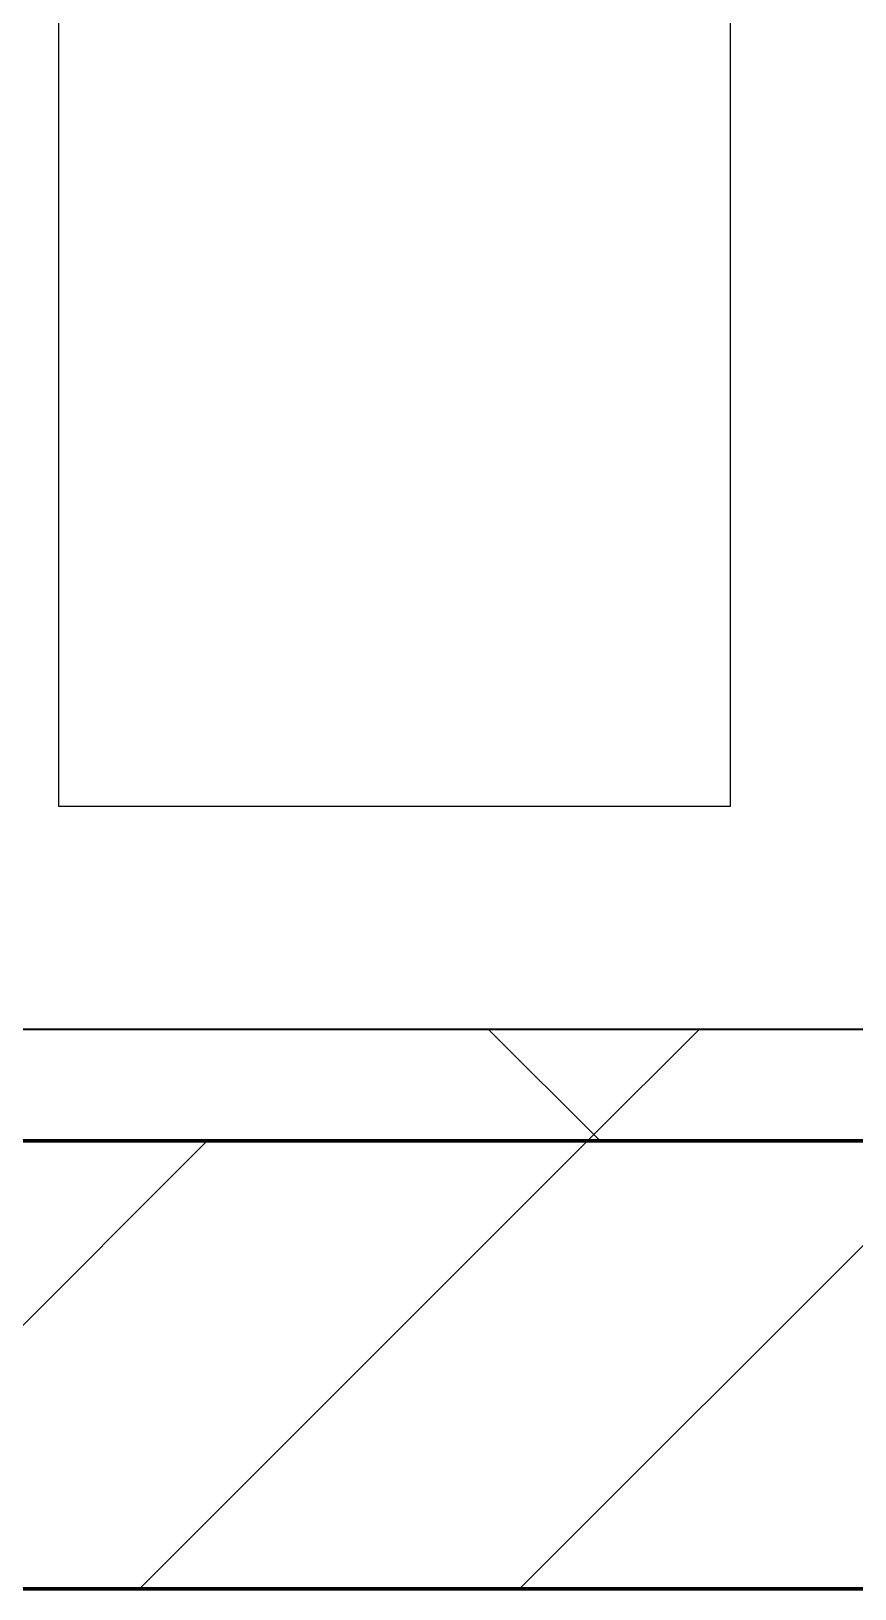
# Model space of a CAD drawing. Header units: millimetres. Extents: x -853432 to -773672, y -18171 to 22484.
# Drawn here: x -825445 to -825077, y -4021 to -3325 of the extents above; entities that cross this region are included whole.
import ezdxf
from ezdxf.xclip import XClip

# ---------------------------------------------------------------- set-up
doc = ezdxf.new("R2010")
doc.units = ezdxf.units.MM
doc.header["$XCLIPFRAME"] = 0
doc.layers.add('000 - WIPEOUT', color=250, linetype='Continuous')
doc.layers.add('A11_ALU.SOLID SHEET', color=2, linetype='Continuous')
for name, color, linetype, lineweight in [('A-GLAZ-CURT', 2, 'Continuous', 9), ('A-WALL', 5, 'Continuous', 35), ('A-WALL-FNSH', 2, 'Continuous', 35), ('A-WALL-PATT', 1, 'Continuous', 35)]:
    doc.layers.add(name, color=color, linetype=linetype, lineweight=lineweight)

# ---------------------------------------------------------------- blocks, each defined once
blk = doc.blocks.new('PPLS-PP19_Custom Tile Pattern - Custom Tile Pattern-V102-4251-01 ENLARGED CONCOURSE LEVEL - REFLECTED CEILING PLAN - SHEET 2')
at = {"layer": 'A-GLAZ-CURT'}
for p, q in [((299.61, 0), (-300, 0)), ((-102.37, 0), (299.61, 0)), ((230.06, 0), (299.62, 0)), ((-300, -50), (299.61, -50)), ((299.61, -50), (-300, -50))]:
    blk.add_line(p, q, dxfattribs=at)
for points, knots in [([(299.61, 0), (286.27, 0), (254.09, 0), (207.11, 0), (177.41, 0), (159.34, 0), (158.33, 0), (158.3, 0)], [-284.865363, -284.865363, -284.865363, -284.865363, -244.693688, -187.987675, -143.776725, -129.632772, -123.352749, -123.352749, -123.352749, -123.352749]), ([(247.1, 0), (246.76, 0), (245.04, 0), (238.34, 0), (226.56, 0), (221.1, 0), (200.27, 0), (182.99, 0), (174.27, 0), (169.67, 0), (168.99, 0)], [-9649.085549, -9649.085549, -9649.085549, -9649.085549, -9581.591397, -9406.094246, -9221.510254, -9016.44624, -8717.832359, -8253.978395, -8152.463617, -8069.855175, -8069.855175, -8069.855175, -8069.855175]), ([(171.51, 0), (176.48, 0), (193.23, 0), (201.73, 0), (208.81, 0), (213.9, 0), (241.96, 0), (266.73, 0), (281.71, 0), (291.71, 0), (296.52, 0), (297.86, 0), (298.09, 0)], [-7971.819559, -7971.819559, -7971.819559, -7971.819559, -7784.112253, -7606.717214, -7289.299508, -7042.621073, -6582.165592, -6068.460911, -5766.029927, -5566.724884, -5280.360606, -5199.253518, -5199.253518, -5199.253518, -5199.253518]), ([(299.61, 0), (287.96, 0), (261.87, 0), (230.43, 0), (219.94, 0), (219.02, 0)], [-12522.053311, -12522.053311, -12522.053311, -12522.053311, -11905.454923, -11162.864862, -10856.732305, -10856.732305, -10856.732305, -10856.732305]), ([(219.9, 0), (220.86, 0), (227.84, 0), (242.06, 0), (246.54, 0), (246.96, 0)], [-10670.940496, -10670.940496, -10670.940496, -10670.940496, -10511.382485, -9925.173265, -9834.877357, -9834.877357, -9834.877357, -9834.877357]), ([(284.76, 0), (284.76, 0), (285.09, 0), (287.47, 0), (293.46, 0), (297.5, 0), (299.62, 0)], [-4110.630118, -4110.630118, -4110.630118, -4110.630118, -4053.389046, -3959.664717, -3862.421465, -3753.521617, -3753.521617, -3753.521617, -3753.521617]), ([(297.38, 0), (295.84, 0), (291.62, 0), (285.38, 0), (284.87, 0)], [-4803.172655, -4803.172655, -4803.172655, -4803.172655, -4358.271401, -4143.037883, -4143.037883, -4143.037883, -4143.037883])]:
    blk.add_open_spline(points, degree=3, knots=knots, dxfattribs=at)
blk = doc.blocks.new('PPLS-PP19_Custom Tile Pattern - Custom Tile Pattern-V103-4251-01 ENLARGED CONCOURSE LEVEL - REFLECTED CEILING PLAN - SHEET 2')
at = {"layer": 'A-GLAZ-CURT'}
for p, q in [((-300, 0), (300, 0)), ((300, 0), (-300, 0)), ((-293.07, 0), (-275.75, 0)), ((-275.75, 0), (-293.07, 0)), ((-222.32, 0), (-205, 0)), ((-205, 0), (-222.32, 0)), ((-300, -50), (300, -50)), ((300, -50), (-300, -50))]:
    blk.add_line(p, q, dxfattribs=at)
at = {"layer": 'A-GLAZ-CURT', "flags": 128}
for points in [[(-300, 0), (-291.56, 0), (-283.3, 0), (-275.2, 0), (-267.26, 0), (-259.45, 0), (-251.77, 0), (-244.2, 0), (-236.74, 0), (-229.36, 0), (-222.06, 0), (-214.83, 0), (-207.71, 0), (-200.76, 0), (-194.02, 0), (-187.54, 0), (-181.38, 0), (-175.58, 0), (-170.25, 0), (-165.64, 0), (-162.44, 0)], [(-125.17, 0), (-128.55, 0), (-134.16, 0), (-140.03, 0), (-145.5, 0), (-150.63, 0), (-155.53, 0), (-160.27, 0), (-164.95, 0), (-169.65, 0), (-174.47, 0), (-179.49, 0), (-184.81, 0), (-190.44, 0), (-196.37, 0), (-202.58, 0), (-209.04, 0), (-215.73, 0), (-222.63, 0), (-229.72, 0), (-236.97, 0), (-244.39, 0), (-251.96, 0), (-259.67, 0), (-267.51, 0), (-275.48, 0), (-283.55, 0), (-291.73, 0), (-300, 0)], [(-162.01, 0), (-159.53, 0), (-157.46, 0), (-154.52, 0), (-149.42, 0), (-141.84, 0), (-132.81, 0), (-126.08, 0)]]:
    blk.add_lwpolyline(points, dxfattribs=at)
at = {"layer": 'A-GLAZ-CURT'}
for points, knots in [([(-300, 0), (-284.65, 0), (-236.57, 0), (-174.61, 0), (-129.95, 0), (-110.8, 0), (-99.5, 0), (-91.46, 0)], [-5323.127839, -5323.127839, -5323.127839, -5323.127839, -4502.809032, -2700.551212, -1002.059161, -460.363443, 0, 0, 0, 0]), ([(-163.62, 0), (-179.19, 0), (-215.5, 0), (-262.56, 0), (-294.48, 0), (-300, 0)], [-16345.600353, -16345.600353, -16345.600353, -16345.600353, -15131.813646, -13729.592194, -13439.944408, -13439.944408, -13439.944408, -13439.944408]), ([(-137.88, 0), (-140.56, 0), (-147.66, 0), (-147.69, 0), (-158.72, 0), (-174.02, 0), (-185.59, 0), (-209.77, 0), (-232.01, 0), (-255.22, 0), (-262.59, 0), (-264.9, 0), (-265.4, 0)], [-3187.727384, -3187.727384, -3187.727384, -3187.727384, -2919.378265, -2477.344047, -2237.412286, -2029.680487, -1755.085331, -1400.429864, -858.079193, -543.655514, -208.940337, 0, 0, 0, 0]), ([(-258.6, 0), (-257.91, 0), (-254.26, 0), (-241.25, 0), (-225.99, 0), (-213.1, 0), (-200.2, 0), (-185.8, 0), (-173.72, 0), (-164.38, 0), (-163.35, 0)], [-5722.54675, -5722.54675, -5722.54675, -5722.54675, -5657.471696, -5413.335975, -5017.494783, -4832.723979, -4666.091899, -4349.945572, -4000.813434, -3955.854465, -3955.854465, -3955.854465, -3955.854465]), ([(-162.55, 0), (-167.85, 0), (-179.14, 0), (-199.46, 0), (-216.65, 0), (-231.26, 0), (-233.46, 0), (-234, 0)], [-2048.735886, -2048.735886, -2048.735886, -2048.735886, -1763.376603, -1422.553702, -978.033455, -846.069444, -682.911962, -682.911962, -682.911962, -682.911962]), ([(-233.49, 0), (-233.44, 0), (-232.38, 0), (-230.74, 0), (-225.3, 0), (-223.63, 0)], [-455.274641, -455.274641, -455.274641, -455.274641, -440.605512, -119.536984, 0, 0, 0, 0]), ([(-223.63, 0), (-219.39, 0), (-206.17, 0), (-188.58, 0), (-172.91, 0), (-165.54, 0), (-163.36, 0)], [-5463.295695, -5463.295695, -5463.295695, -5463.295695, -5161.076232, -4739.070012, -4465.409639, -4350.402127, -4350.402127, -4350.402127, -4350.402127]), ([(-94.06, 0), (-105.72, 0), (-127.34, 0), (-152.78, 0), (-162.5, 0)], [-18476.414712, -18476.414712, -18476.414712, -18476.414712, -17136.203329, -16375.007593, -16375.007593, -16375.007593, -16375.007593]), ([(-162.5, 0), (-158.99, 0), (-149.69, 0), (-136.84, 0), (-127.33, 0), (-124.19, 0), (-123.43, 0), (-123.28, 0)], [-4335.164469, -4335.164469, -4335.164469, -4335.164469, -4149.119819, -3839.893365, -3647.167523, -3488.92562, -3439.852845, -3439.852845, -3439.852845, -3439.852845]), ([(-133.82, 0), (-135.51, 0), (-137.8, 0), (-149.31, 0), (-156.46, 0), (-161.31, 0), (-162.5, 0)], [-2731.647847, -2731.647847, -2731.647847, -2731.647847, -2418.507304, -2308.929706, -2113.765672, -2049.629183, -2049.629183, -2049.629183, -2049.629183]), ([(-152.35, 0), (-151.03, 0), (-147.71, 0), (-143.57, 0), (-138.62, 0)], [-3494.978217, -3494.978217, -3494.978217, -3494.978217, -3371.022232, -3227.460399, -3227.460399, -3227.460399, -3227.460399]), ([(-118.78, 0), (-121.86, 0), (-126.28, 0), (-136.96, 0), (-147.46, 0), (-150.03, 0), (-150.57, 0)], [-5938.474035, -5938.474035, -5938.474035, -5938.474035, -5700.061948, -5508.838257, -5298.784692, -5196.16478, -5196.16478, -5196.16478, -5196.16478]), ([(-150.34, 0), (-150.07, 0), (-147.75, 0), (-142.6, 0), (-127.26, 0), (-107.3, 0), (-90.42, 0), (-75.26, 0), (-68.41, 0), (-65.12, 0), (-63.63, 0)], [-4948.728362, -4948.728362, -4948.728362, -4948.728362, -4883.323924, -4440.880425, -4054.690705, -3793.097032, -3402.597032, -3144.956779, -3050.982048, -2969.237017, -2969.237017, -2969.237017, -2969.237017]), ([(-26.75, 0), (-27.82, 0), (-36.18, 0), (-53.55, 0), (-78.2, 0), (-110.94, 0), (-130.52, 0), (-147.74, 0), (-149.07, 0)], [-8718.362214, -8718.362214, -8718.362214, -8718.362214, -8532.293389, -8073.216054, -7508.296369, -7004.680444, -6449.282163, -6277.220794, -6277.220794, -6277.220794, -6277.220794]), ([(-148.23, 0), (-146.94, 0), (-140.15, 0), (-137.28, 0), (-133.93, 0), (-128.78, 0), (-126.5, 0)], [-6162.058746, -6162.058746, -6162.058746, -6162.058746, -6017.569127, -5560.701257, -5364.112219, -5231.017328, -5231.017328, -5231.017328, -5231.017328]), ([(-93.56, 0), (-96.41, 0), (-106.95, 0), (-122.65, 0), (-139.03, 0), (-146.11, 0), (-146.95, 0)], [-1537.915628, -1537.915628, -1537.915628, -1537.915628, -1374.161226, -945.742622, -741.901385, -489.130243, -489.130243, -489.130243, -489.130243]), ([(-146.69, 0), (-146.59, 0), (-145.49, 0), (-135.69, 0), (-128.29, 0), (-125.15, 0)], [-420.34245, -420.34245, -420.34245, -420.34245, -406.956646, -290.263673, 0, 0, 0, 0]), ([(-127.41, 0), (-131.63, 0), (-133.16, 0), (-134.09, 0), (-134.15, 0)], [-8540.990293, -8540.990293, -8540.990293, -8540.990293, -8266.114998, -8246.473386, -8246.473386, -8246.473386, -8246.473386]), ([(-134.15, 0), (-133.32, 0), (-130.31, 0), (-117.33, 0), (-92.04, 0), (-74.02, 0), (-62.74, 0), (-60.36, 0), (-59.97, 0)], [-7657.439573, -7657.439573, -7657.439573, -7657.439573, -7293.749979, -6839.55839, -6236.997189, -5713.340575, -5140.470607, -5006.787413, -5006.787413, -5006.787413, -5006.787413]), ([(-120.13, 0), (-120.14, 0), (-120.24, 0), (-121.3, 0), (-129.25, 0), (-133.82, 0)], [-2933.992132, -2933.992132, -2933.992132, -2933.992132, -2920.575025, -2840.280255, -2731.647847, -2731.647847, -2731.647847, -2731.647847]), ([(-113.43, 0), (-113.44, 0), (-113.96, 0), (-119.73, 0), (-125.43, 0), (-127.03, 0), (-127.41, 0)], [-328.499627, -328.499627, -328.499627, -328.499627, -282.672656, -98.539552, -24.539552, 0, 0, 0, 0]), ([(-126.5, 0), (-122.44, 0), (-108.71, 0), (-86.68, 0), (-63.44, 0), (-54.4, 0), (-48.53, 0), (-30.79, 0), (-18.03, 0), (8.61, 0), (15.02, 0), (22.91, 0), (31, 0), (39.04, 0), (51.19, 0), (58.74, 0), (61.34, 0), (61.45, 0)], [-5231.017328, -5231.017328, -5231.017328, -5231.017328, -4994.692869, -4542.524482, -4008.285538, -3689.699207, -3546.54457, -3315.260113, -2864.387349, -2439.246196, -2084.094819, -1956.422387, -1818.904206, -1645.594513, -1443.202566, -1228.752106, -1120.932285, -1120.932285, -1120.932285, -1120.932285]), ([(-125.15, 0), (-124.93, 0), (-121.96, 0), (-113.01, 0), (-98.9, 0), (-85.29, 0), (-71.67, 0), (-65.93, 0), (-65.07, 0)], [-3362.7396, -3362.7396, -3362.7396, -3362.7396, -3342.215224, -3074.362186, -2902.289527, -2605.247022, -2322.099534, -2241.8264, -2241.8264, -2241.8264, -2241.8264]), ([(-122.08, 0), (-122.01, 0), (-121.69, 0), (-121.2, 0), (-120.88, 0)], [-3136.336417, -3136.336417, -3136.336417, -3136.336417, -3110.304437, -3035.164275, -3035.164275, -3035.164275, -3035.164275]), ([(-36.33, 0), (-36.43, 0), (-37.27, 0), (-45.02, 0), (-46.13, 0), (-60.59, 0), (-81.23, 0), (-99.51, 0), (-114.02, 0), (-117.28, 0), (-118.78, 0)], [-1855.773136, -1855.773136, -1855.773136, -1855.773136, -1810.870157, -1672.078046, -1405.135169, -1060.00838, -740.068933, -229.489605, -116.330425, 0, 0, 0, 0]), ([(-117.74, 0), (-117.19, 0), (-114.78, 0), (-113.43, 0), (-113.43, 0)], [-821.249067, -821.249067, -821.249067, -821.249067, -394.672656, -330.879064, -330.879064, -330.879064, -330.879064]), ([(-36.62, 0), (-36.62, 0), (-40.35, 0), (-44.32, 0), (-58.97, 0), (-85.2, 0), (-107.61, 0), (-116.56, 0), (-117.56, 0)], [-4069.478503, -4069.478503, -4069.478503, -4069.478503, -3858.647035, -3538.256648, -2842.901703, -2193.204658, -1433.981041, -985.49888, -985.49888, -985.49888, -985.49888]), ([(-115.82, 0), (-114.96, 0), (-110.41, 0), (-96.78, 0), (-71.33, 0), (-42.53, 0), (-12.78, 0), (4.23, 0), (9.64, 0), (10.14, 0), (10.18, 0)], [-5724.064692, -5724.064692, -5724.064692, -5724.064692, -5430.283136, -5103.229623, -4799.173296, -4065.652676, -3589.737505, -3285.047089, -3066.359526, -3044.715262, -3044.715262, -3044.715262, -3044.715262]), ([(-93.56, 0), (-94.51, 0), (-100.88, 0), (-112.01, 0), (-114.94, 0), (-115.63, 0)], [-839.73089, -839.73089, -839.73089, -839.73089, -789.402658, -501.969187, -243.577221, -243.577221, -243.577221, -243.577221]), ([(-72.93, 0), (-75.51, 0), (-82.05, 0), (-89.75, 0), (-93.55, 0)], [-19442.345229, -19442.345229, -19442.345229, -19442.345229, -18935.241197, -18495.888122, -18495.888122, -18495.888122, -18495.888122]), ([(-24.63, 0), (-25.2, 0), (-30.45, 0), (-40, 0), (-56.24, 0), (-74.37, 0), (-86.11, 0), (-92.84, 0)], [-2166.058357, -2166.058357, -2166.058357, -2166.058357, -2125.455881, -1792.521578, -1466.981642, -1208.454564, -852.520273, -852.520273, -852.520273, -852.520273]), ([(-91.46, 0), (-90.09, 0), (-84.7, 0), (-77.43, 0), (-72.73, 0), (-72.64, 0), (-72.64, 0)], [-19832.387487, -19832.387487, -19832.387487, -19832.387487, -19753.885894, -19541.04734, -19478.625389, -19471.062469, -19471.062469, -19471.062469, -19471.062469]), ([(-63.96, 0), (-64.13, 0), (-72.5, 0), (-80.63, 0), (-86.16, 0)], [-2171.769325, -2171.769325, -2171.769325, -2171.769325, -2007.031671, -1681.3698, -1681.3698, -1681.3698, -1681.3698]), ([(-29.03, 0), (-33.97, 0), (-43.74, 0), (-56.37, 0), (-71.66, 0), (-77.83, 0), (-82.66, 0), (-83.28, 0), (-83.28, 0)], [-2680.714891, -2680.714891, -2680.714891, -2680.714891, -2413.671296, -2161.752162, -2006.592567, -1646.621388, -1424.436217, -1393.971743, -1393.971743, -1393.971743, -1393.971743]), ([(-83.28, 0), (-83.28, 0), (-82.91, 0), (-76.14, 0), (-62.97, 0), (-48.14, 0), (-36.49, 0), (-33.57, 0), (-29.94, 0), (-28.57, 0)], [-1393.4169, -1393.4169, -1393.4169, -1393.4169, -1353.722004, -1274.333717, -1073.56893, -651.549973, -296.515819, -83.513472, 0, 0, 0, 0]), ([(-66.39, 0), (-66.39, 0), (-63.63, 0), (-53.63, 0), (-34.42, 0), (-29.82, 0), (-29.19, 0)], [-2493.31794, -2493.31794, -2493.31794, -2493.31794, -2315.303971, -1809.437387, -963.711516, -666.19313, -666.19313, -666.19313, -666.19313]), ([(-25.01, 0), (-34.4, 0), (-51.07, 0), (-65.77, 0), (-66.37, 0), (-66.38, 0)], [-3497.513932, -3497.513932, -3497.513932, -3497.513932, -2981.410125, -2542.574734, -2498.224237, -2498.224237, -2498.224237, -2498.224237]), ([(-63.63, 0), (-61.49, 0), (-57.39, 0), (-54.49, 0), (-45.2, 0), (-40.79, 0), (-40.46, 0), (-40.44, 0)], [-2969.237017, -2969.237017, -2969.237017, -2969.237017, -2851.217951, -2734.127174, -2474.780881, -2410.990208, -2350.645972, -2350.645972, -2350.645972, -2350.645972]), ([(-58.83, 0), (-58.37, 0), (-57.29, 0), (-54.23, 0), (-46.33, 0), (-42.62, 0), (-41.76, 0)], [-4859.52896, -4859.52896, -4859.52896, -4859.52896, -4680.891996, -4469.85053, -4321.566175, -4270.495146, -4270.495146, -4270.495146, -4270.495146]), ([(-51.83, 0), (-51.83, 0), (-51.78, 0), (-47.4, 0), (-46.01, 0), (-40.22, 0), (-36.78, 0)], [-632.814994, -632.814994, -632.814994, -632.814994, -627.965721, -508.377888, -260.442412, 0, 0, 0, 0]), ([(76.63, 0), (74.8, 0), (67.65, 0), (53.52, 0), (37, 0), (24.07, 0), (12.82, 0), (-2.9, 0), (-20.62, 0), (-32.81, 0), (-44.85, 0), (-51.43, 0), (-51.79, 0)], [-3095.572228, -3095.572228, -3095.572228, -3095.572228, -2950.589685, -2634.532728, -2313.748533, -2106.613311, -1925.670641, -1617.263037, -1290.787923, -1039.307308, -819.71621, -644.910881, -644.910881, -644.910881, -644.910881]), ([(-41.76, 0), (-39.9, 0), (-37.72, 0), (-36.92, 0), (-36.77, 0)], [-4270.495146, -4270.495146, -4270.495146, -4270.495146, -4161.040818, -4106.245333, -4106.245333, -4106.245333, -4106.245333]), ([(-36.29, 0), (-36.29, 0), (-34.66, 0), (-28.88, 0), (-26.95, 0), (-26.54, 0)], [-9150.272121, -9150.272121, -9150.272121, -9150.272121, -9057.163041, -8919.836787, -8834.607043, -8834.607043, -8834.607043, -8834.607043]), ([(-33.34, 0), (-33.34, 0), (-32.93, 0), (-31.16, 0), (-30.52, 0)], [-2415.024266, -2415.024266, -2415.024266, -2415.024266, -2357.633367, -2323.618664, -2323.618664, -2323.618664, -2323.618664]), ([(44.31, 0), (43.47, 0), (36.91, 0), (24.74, 0), (2.64, 0), (-17.84, 0), (-30.57, 0), (-31.82, 0), (-32, 0)], [-4146.091862, -4146.091862, -4146.091862, -4146.091862, -4098.545751, -3766.694881, -3333.063701, -2994.501669, -2698.150104, -2614.070998, -2614.070998, -2614.070998, -2614.070998]), ([(-30.76, 0), (-30.73, 0), (-29.99, 0), (-23.47, 0), (-15.75, 0), (-15.19, 0)], [-54176.191683, -54176.191683, -54176.191683, -54176.191683, -54157.274271, -53749.15266, -53717.791567, -53717.791567, -53717.791567, -53717.791567]), ([(-25.57, 0), (-26.05, 0), (-27.88, 0), (-29.52, 0), (-30.21, 0)], [-54519.99177, -54519.99177, -54519.99177, -54519.99177, -54461.685999, -54290.791712, -54290.791712, -54290.791712, -54290.791712]), ([(-28.98, 0), (-28.66, 0), (-27.39, 0), (-24.45, 0), (-22.56, 0)], [-166.548282, -166.548282, -166.548282, -166.548282, -102.06493, 0, 0, 0, 0]), ([(-28.57, 0), (-26.93, 0), (-20.29, 0), (-11.45, 0), (2.08, 0), (13.15, 0), (21.24, 0), (24.62, 0), (24.72, 0), (24.72, 0)], [-5361.429781, -5361.429781, -5361.429781, -5361.429781, -5261.36855, -5050.479954, -4785.90057, -4596.498881, -4445.288762, -4384.376941, -4376.041937, -4376.041937, -4376.041937, -4376.041937]), ([(-24.63, 0), (-23.76, 0), (-14.47, 0), (7.53, 0), (31.09, 0), (44.33, 0)], [-5917.04049, -5917.04049, -5917.04049, -5917.04049, -5862.463379, -5340.621928, -4648.024761, -4648.024761, -4648.024761, -4648.024761]), ([(31.18, 0), (25.97, 0), (11.99, 0), (-6.93, 0), (-20.24, 0), (-24.62, 0)], [-4496.803627, -4496.803627, -4496.803627, -4496.803627, -4222.080604, -3745.412743, -3504.753833, -3504.753833, -3504.753833, -3504.753833]), ([(-13, 0), (-14.35, 0), (-17.25, 0), (-22.72, 0), (-24.62, 0)], [-55207.591944, -55207.591944, -55207.591944, -55207.591944, -54789.006179, -54558.83838, -54558.83838, -54558.83838, -54558.83838]), ([(-24.62, 0), (-23.51, 0), (-15.41, 0), (5.99, 0), (22.06, 0), (37.44, 0), (45.92, 0), (57.76, 0), (64.47, 0), (72.74, 0), (75.22, 0), (76.03, 0), (76.21, 0)], [-2210.055434, -2210.055434, -2210.055434, -2210.055434, -2142.497158, -1716.209403, -1206.526904, -1089.329421, -901.315459, -753.071572, -495.328968, -421.953223, -334.951786, -290.452333, -290.452333, -290.452333, -290.452333]), ([(30.82, 0), (29.27, 0), (20.14, 0), (3.54, 0), (-12.61, 0), (-23.37, 0), (-23.57, 0)], [-10462.034656, -10462.034656, -10462.034656, -10462.034656, -10363.088938, -9884.23066, -9424.652049, -9415.831191, -9415.831191, -9415.831191, -9415.831191]), ([(8.33, 0), (8.19, 0), (7.18, 0), (0.32, 0), (-12.23, 0), (-21.32, 0), (-23.56, 0)], [-3574.286521, -3574.286521, -3574.286521, -3574.286521, -3526.962355, -3285.499107, -2903.012179, -2780.000627, -2780.000627, -2780.000627, -2780.000627]), ([(9.32, 0), (9.08, 0), (7.65, 0), (2.57, 0), (-10.92, 0), (-18.86, 0), (-23.51, 0)], [-2922.926651, -2922.926651, -2922.926651, -2922.926651, -2882.788014, -2720.818881, -2518.50168, -2192.194988, -2192.194988, -2192.194988, -2192.194988]), ([(-22.56, 0), (-20.27, 0), (-17.03, 0), (-11.36, 0), (-7.66, 0), (-6.6, 0), (-6.44, 0)], [-56468.192263, -56468.192263, -56468.192263, -56468.192263, -56344.022017, -56303.229861, -56166.290093, -56124.392176, -56124.392176, -56124.392176, -56124.392176]), ([(-15.19, 0), (-13.07, 0), (7.48, 0), (42.82, 0), (88.72, 0), (120.63, 0), (138.28, 0), (138.53, 0)], [-461.142613, -461.142613, -461.142613, -461.142613, -429.606584, -390.253598, -346.313304, -291.370682, -290.5735, -290.5735, -290.5735, -290.5735]), ([(-6.54, 0), (-6.73, 0), (-7.2, 0), (-7.6, 0), (-7.79, 0)], [-56009.792147, -56009.792147, -56009.792147, -56009.792147, -55949.290093, -55895.192118, -55895.192118, -55895.192118, -55895.192118]), ([(-2.63, 0), (-2.47, 0), (-1.22, 0), (4.92, 0), (15.97, 0), (22.54, 0), (24.49, 0)], [-226.825321, -226.825321, -226.825321, -226.825321, -220.269177, -206.416616, -198.214427, -187.717507, -187.717507, -187.717507, -187.717507]), ([(103.09, 0), (101.08, 0), (86.31, 0), (63.34, 0), (35.84, 0), (12, 0), (3.08, 0), (-1.67, 0), (-2.25, 0)], [-375.435014, -375.435014, -375.435014, -375.435014, -369.147452, -330.153101, -307.516438, -285.83788, -246.234814, -234.646884, -234.646884, -234.646884, -234.646884])]:
    blk.add_open_spline(points, degree=3, knots=knots, dxfattribs=at)
for points in [[(-162.47, 0), (-160.18, 0), (-158.16, 0), (-157.22, 0)], [(-86.16, 0), (-88.54, 0), (-90.94, 0), (-93.38, 0)], [(-39.84, 0), (-39.08, 0), (-38.11, 0), (-37.36, 0)], [(-36.78, 0), (-33.37, 0), (-29.49, 0), (-25.4, 0)], [(-24.66, 0), (-29.71, 0), (-34.89, 0), (-36.04, 0)], [(-30.52, 0), (-28.7, 0), (-27.06, 0), (-25.45, 0)], [(-24.61, 0), (-26.07, 0), (-27.55, 0), (-29.03, 0)]]:
    blk.add_open_spline(points, degree=3, dxfattribs=at)
blk = doc.blocks.new('*U634')
at = {"layer": 'A-GLAZ-CURT'}
for name, p in [('PPLS-PP19_Custom Tile Pattern - Custom Tile Pattern-V102-4251-01 ENLARGED CONCOURSE LEVEL - REFLECTED CEILING PLAN - SHEET 2', (10202.37, -7350)), ('PPLS-PP19_Custom Tile Pattern - Custom Tile Pattern-V103-4251-01 ENLARGED CONCOURSE LEVEL - REFLECTED CEILING PLAN - SHEET 2', (10802.37, -7350))]:
    blk.add_blockref(name, p, dxfattribs=at)
blk = doc.blocks.new('*U1051')
at = {"color": 3}
blk.add_wipeout([(-437.5, 20150), (437.5, 20150), (437.5, 19850), (-437.5, 19850)], dxfattribs=at).dxf.layer = '000 - WIPEOUT'
at = {"layer": 'A11_ALU.SOLID SHEET', "color": 0, "linetype": 'ByBlock'}
blk.add_lwpolyline([(-437.5, 19850), (437.5, 19850), (437.5, 20150), (-437.5, 20150)], close=True, dxfattribs=at)
blk = doc.blocks.new('*U1213')
blk.add_lwpolyline([(22690, -750), (19166.45, -750), (19116.45, -700), (18966.44, -550), (-101025.39, -550), (-101025.39, -6704.96), (-96300, -6704.96), (-96300, -7350), (-94497.63, -7350), (17250, -7350), (17250, -6849.96), (18300, -6849.96), (22690, -6849.96)], close=True)
at = {"layer": 'A11_ALU.SOLID SHEET', "color": 0, "linetype": 'ByBlock', "rotation": 90}
blk.add_blockref('*U1051', (-60600, -6813), dxfattribs=at)

msp = doc.modelspace()

# ---------------------------------------------------------------- block references
at = {"layer": 'A11_ALU.SOLID SHEET'}
ref = msp.add_blockref('*U1213', (-744682.37, 3579.02), dxfattribs=at)
XClip(ref).set_block_clipping_path([(-104690.1238047112, -9620.0029952966), (-34092.6543255156, 14392.9971737705)])

# ---------------------------------------------------------------- next in the draw order: hatches: boundary and pattern name
at = {"layer": 'A-WALL-PATT', "lineweight": 9}
h = msp.add_hatch(dxfattribs=at)
h.set_pattern_fill('FP_4', color=256, style=0, pattern_type=2)
h.set_pattern_definition([(45, (0, 0), (-212.13203, 212.13203), []), (135, (0, 0), (-212.13203, -212.13203), [])])
h.paths.add_polyline_path([(-779464.45, -3820.98), (-778775.03, -3820.98), (-778775.03, -3770.98), (-827933.88, -3770.98), (-828045.79, -3820.98), (-779602.34, -3820.98)])
h.paths.add_polyline_path([(-828965.42, -3820.98), (-828156.1, -3820.98), (-828044.19, -3770.98), (-841032.37, -3770.98), (-841032.37, -3820.98), (-829103.3, -3820.98)])
h = msp.add_hatch(dxfattribs=at)
h.set_pattern_fill('FP_2', color=256, style=0, pattern_type=2)
h.set_pattern_definition([(45, (0, 0), (-84.852814, 84.852814), [])])
h.paths.add_polyline_path([(-779326.57, -4020.98), (-778775.03, -4020.98), (-778775.03, -3820.98), (-828045.79, -3820.98), (-828336.65, -3950.93), (-828355, -3909.85), (-828156.1, -3820.98), (-841232.37, -3820.98), (-841232.37, -4020.98), (-779878.11, -4020.98)])
h.paths.add_polyline_path([(-828280, -3860.98), (-828285, -3859.64), (-828288.66, -3855.98), (-828289.66, -3848.39), (-828287.07, -3844.76), (-828282.59, -3841.32), (-828280, -3840.98), (-828272.93, -3843.91), (-828270.34, -3848.39), (-828270.34, -3851.81), (-828272.93, -3858.05), (-828279.18, -3860.64)])

# ---------------------------------------------------------------- next in the draw order: linework, layer by layer
at = {"layer": 'A-WALL', "color": 7, "lineweight": 70}
for p, q in [((-827180, -3820.98), (-823580, -3820.98)), ((-823580, -3820.98), (-827180, -3820.98)), ((-823580, -4020.98), (-827180, -4020.98))]:
    msp.add_line(p, q, dxfattribs=at)
at = {"layer": 'A-WALL-FNSH', "color": 250}
msp.add_line((-827180, -3770.98), (-823580, -3770.98), dxfattribs=at)

# ---------------------------------------------------------------- next in the draw order: block references
msp.add_blockref('*U634', (-835882.37, 3579.02))

doc.saveas('drawing.dxf')
